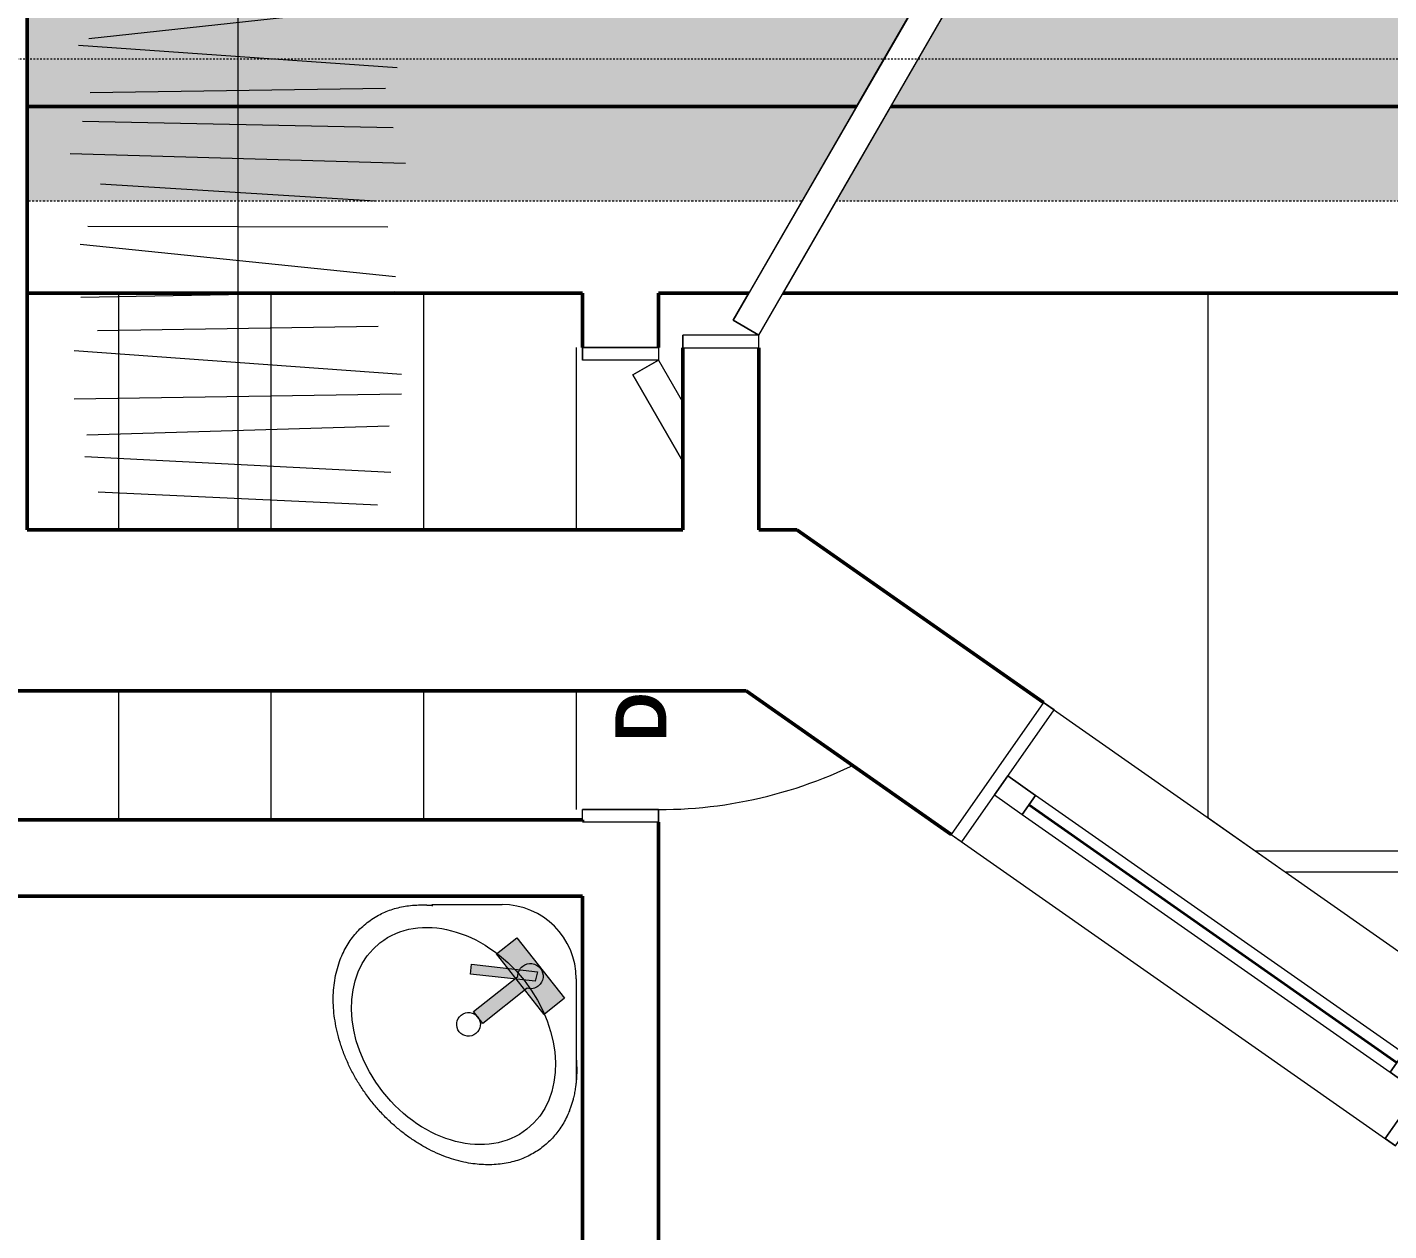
# Model space of a CAD drawing. Header units: inches. Extents: x -961 to 1381, y -1063 to 1035.
# Drawn here: x 475.8 to 556.1, y -686.6 to -615.6 of the extents above; entities that cross this region are included whole.
import ezdxf

# ---------------------------------------------------------------- set-up
doc = ezdxf.new("R2010")
doc.units = ezdxf.units.IN
doc.header["$LTSCALE"] = 0.2
doc.header["$MEASUREMENT"] = 0
doc.linetypes.add('STYLE_01', pattern=[0.41664, 0.20828, -0.20836])
doc.linetypes.add('STYLE_06', pattern=[1.0416400000000001, 0.625, -0.20828, 0.06943000000000005, -0.13893])
for name, color, linetype, lineweight in [('_MD Elevations (2D)', 7, 'Continuous', 5), ('None', 7, 'Continuous', 5), ('Sills', 7, 'Continuous', 5)]:
    doc.layers.add(name, color=color, linetype=linetype, lineweight=lineweight)
doc.styles.add('Bradley Hand ITC TT-Bold', font='Bradley Hand ITC TT-Bold')

# ---------------------------------------------------------------- blocks, each defined once
blk = doc.blocks.new('Refr_Frz_Lg (2D)')
at = {"color": 7, "linetype": 'Continuous', "lineweight": 5}
blk.add_wipeout([(-17.85483669333614, 0), (17.89516330666386, 0), (17.89516330666386, -34.50000000000001), (-17.85483669333614, -34.50000000000001)], dxfattribs=at).dxf.layer = 'None'
at = {"layer": 'None', "color": 7, "linetype": 'Continuous', "lineweight": 5}
blk.add_line((-17.85483669333614, -33.25), (17.89516330666386, -33.25), dxfattribs=at)
blk.add_lwpolyline([(-17.85483669333614, 0), (17.89516330666386, 0), (17.89516330666386, -34.50000000000001), (-17.85483669333614, -34.50000000000001)], close=True, dxfattribs=at)
blk = doc.blocks.new('Group-341')
at = {"layer": 'None', "color": 7, "linetype": 'Continuous', "lineweight": 5}
for p, q in [((-14, 2.25), (-14, -2.25)), ((14, 2.25), (14, -2.25))]:
    blk.add_line(p, q, dxfattribs=at)
blk = doc.blocks.new('Group-342')
at = {"layer": 'None', "color": 7, "linetype": 'Continuous', "lineweight": 5}
for points in [[(-14, 2.25), (-13.25, 2.25), (-13.25, -2.25), (-14, -2.25)], [(13.25, 2.25), (14, 2.25), (14, -2.25), (13.25, -2.25)]]:
    blk.add_lwpolyline(points, close=True, dxfattribs=at)
blk = doc.blocks.new('Group-343')
at = {"layer": 'None', "color": 7, "linetype": 'Continuous', "lineweight": 5}
for p, q in [((-14, 2.25), (-13.25, 2.25)), ((-13.25, 2.25), (-13.25, -2.25)), ((14, 2.25), (13.25, 2.25)), ((13.25, 2.25), (13.25, -2.25)), ((-14, -2.25), (-13.25, -2.25)), ((14, -2.25), (13.25, -2.25))]:
    blk.add_line(p, q, dxfattribs=at)
at = {"layer": 'None', "color": 7}
for name in ['Group-341', 'Group-342']:
    blk.add_blockref(name, (0, 0), dxfattribs=at)
blk = doc.blocks.new('Group-344')
at = {"layer": 'None', "color": 7, "linetype": 'Continuous', "lineweight": 5}
blk.add_arc((-13.25, 2.249999999999999), 26.5, 0, 30, dxfattribs=at)
blk = doc.blocks.new('Group-345')
at = {"layer": 'None', "color": 7, "linetype": 'Continuous', "lineweight": 5}
blk.add_lwpolyline([(-13.25, 2.25), (9.699673200287624, 15.5), (10.57467320028762, 13.98445554337723), (-12.375, 0.7344555433772326)], close=True, dxfattribs=at)
blk = doc.blocks.new('Group-346')
at = {"layer": 'None', "color": 7, "linetype": 'Continuous', "lineweight": 5}
for p, q in [((-13.25, 2.25), (9.699673200287625, 15.5)), ((9.699673200287625, 15.5), (10.57467320028762, 13.98445554337723)), ((-12.375, 0.7344555433772326), (10.57467320028762, 13.98445554337723)), ((-13.25, 2.25), (-12.375, 0.7344555433772326))]:
    blk.add_line(p, q, dxfattribs=at)
at = {"layer": 'None', "color": 7}
blk.add_blockref('Group-345', (0, 0), dxfattribs=at)
blk = doc.blocks.new('Group-347')
at = {"layer": 'Sills'}
blk.add_blockref('Group-346', (0, 0), dxfattribs=at)
blk = doc.blocks.new('Door (2D)-12')
at = {"layer": 'None', "color": 7}
for name in ['Group-347', 'Group-343']:
    blk.add_blockref(name, (0, 0), dxfattribs=at)
at = {"layer": 'Sills'}
blk.add_blockref('Group-344', (0, 0), dxfattribs=at)
blk = doc.blocks.new('Group-359')
at = {"layer": 'None', "linetype": 'Continuous', "lineweight": 0}
for points in [[(504.7076781220662, -669.3083869664789), (507.5264152050406, -672.8787872715798), (506.3179720248526, -673.8328213612018), (503.4992349418782, -670.262421056101)], [(501.96934587576, -671.4583692807271), (502.039597476905, -670.8612306709953), (505.91697415091, -671.3173428051941), (505.7945831412611, -671.8710266076499)]]:
    blk.add_hatch(color=9, dxfattribs=at).paths.add_polyline_path(points)
h = blk.add_hatch(color=9, dxfattribs=at)
edge = h.paths.add_edge_path()
edge.add_arc((505.5115486701634, -671.571923862692), 0.7420753984264488, -104.8507435705007, -51.70443434887608, ccw=False)
edge.add_line((505.3213533226844, -672.2892115502674), (502.6921654672437, -674.3648861729838))
edge.add_line((502.6921654672437, -674.3648861729838), (502.1402133812114, -673.6657468640094))
edge.add_line((502.1402133812114, -673.6657468640094), (504.7694012366522, -671.590072241293))
edge.add_arc((505.5113867999044, -671.5716059061073), 0.7422153202473507, -231.70983680775566, -178.57433250392796, ccw=False)
edge.add_arc((505.5113969107476, -671.5717316607177), 0.7423202912993322, 38.290163192246325, 128.2847612425314, ccw=False)
edge.add_arc((505.5114952057143, -671.5717432201336), 0.7422503072990636, -51.709836807742874, 38.29556514194502, ccw=False)
edge.add_line((505.9714263693283, -672.1543226940444), (505.9714263693283, -672.1543226940444))
at = {"layer": 'None'}
for points in [[(504.7076781220662, -669.3083869664789), (507.5264152050406, -672.8787872715798), (506.3179720248526, -673.8328213612018), (503.4992349418782, -670.262421056101)], [(501.96934587576, -671.4583692807271), (502.039597476905, -670.8612306709953), (505.91697415091, -671.3173428051941), (505.7945831412611, -671.8710266076499)]]:
    blk.add_lwpolyline(points, close=True, dxfattribs=at)
at = {"layer": 'None', "flags": 128}
blk.add_lwpolyline([(505.9714263693283, -672.1543226940444, -0.236142635402405), (505.3213533226844, -672.2892115502674), (502.6921654672437, -674.3648861729838), (502.1402133812114, -673.6657468640094), (504.7694012366522, -671.590072241293, -0.2360928616264803), (505.0514773158172, -670.9890538929302, -0.4141859481403286), (506.0940313138942, -671.1117571319177, -0.4142411771449366), (505.9714263693283, -672.1543226940444)], format="xyb", close=True, dxfattribs=at)
blk = doc.blocks.new('Group-360')
blk.add_wipeout([(508.2056380365889, -676.4225224289689), (508.2090723822816, -676.4611064886071), (508.21231271723775, -676.4996391436911), (508.2153590414574, -676.538120394221), (508.2182113549405, -676.5765502401968), (508.220869657687, -676.6149286816184), (508.2233339496969, -676.6532557184859), (508.2256042309703, -676.6915313507993), (508.22768050150717, -676.7297555785586), (508.2295627613075, -676.7679284017639), (508.2312510103713, -676.8060498204148), (508.2327452486985, -676.8441198345118), (508.2340454762891, -676.8821384440546), (508.23515169314317, -676.9201056490431), (508.2360638992607, -676.9580214494777), (508.23678209464174, -676.9958858453581), (508.2373062792862, -677.0336988366843), (508.23763645319406, -677.0714604234564), (508.2377726163655, -677.1091706056743), (508.2377147688003, -677.1468293833382), (508.2374629104985, -677.1844367564479), (508.23701704146015, -677.2219927250036), (508.2363771616853, -677.259497289005), (508.23554327117387, -677.2969504484524), (508.23451536992593, -677.3343522033456), (508.2332934579414, -677.3717025536846), (508.23187753522035, -677.4090014994696), (508.2302676017627, -677.4462490407004), (508.22846365756857, -677.4834451773771), (508.2264657026378, -677.5205899094997), (508.2242737369706, -677.5576832370682), (508.22188776056674, -677.5947251600826), (508.2193077734264, -677.6317156785426), (508.21653377554946, -677.6686547924486), (508.21356576693603, -677.7055425018004), (508.21040374758604, -677.7423788065983), (508.20704771749945, -677.7791637068419), (508.20349767667625, -677.8158972025316), (508.19975362511656, -677.852579293667), (508.1958155628203, -677.8892099802483), (508.1916834897875, -677.9257892622753), (508.18735740601824, -677.9623171397485), (508.18283731151234, -677.9987936126673), (508.17812320626985, -678.0352186810322), (508.17321509029097, -678.0715923448428), (508.16811296357537, -678.1079146040994), (508.1628168261232, -678.1441854588016), (508.1573266779346, -678.18040490895), (508.1516425190094, -678.216572954544), (508.1457643493476, -678.2526895955838), (508.13969216894935, -678.2887548320698), (508.1334259778144, -678.3247686640015), (508.126965775943, -678.3607310913792), (508.120311563335, -678.3966421142026), (508.1134633399905, -678.432501732472), (508.1064211059095, -678.4683099461871), (508.0991848610918, -678.5040667553483), (508.09175460553763, -678.5397721599551), (508.08413033924694, -678.5754261600081), (508.0763120622197, -678.6110287555067), (508.0682997744559, -678.6465799464513), (508.06009347595545, -678.6820797328415), (508.05169316671856, -678.717528114678), (508.043098846745, -678.75292509196), (508.0343105160351, -678.7882706646883), (508.0200346782739, -678.8439879596721), (508.0053317661144, -678.8993424675247), (507.9902017795567, -678.9543341882456), (507.97464471860087, -679.0089631218354), (507.9586605832468, -679.0632292682938), (507.9422493734945, -679.1171326276207), (507.92541108934404, -679.1706731998164), (507.90814573079547, -679.2238509848808), (507.89045329784864, -679.2766659828138), (507.8723337905036, -679.3291181936153), (507.85378720876037, -679.3812076172853), (507.83481355261904, -679.4329342538241), (507.8154128220794, -679.4842981032315), (507.79558501714166, -679.5352991655077), (507.77533013780567, -679.5859374406522), (507.7546481840715, -679.6362129286656), (507.7335391559392, -679.6861256295475), (507.71200305340864, -679.7356755432982), (507.69003987647994, -679.7848626699174), (507.66764962515305, -679.8336870094053), (507.64483229942783, -679.8821485617618), (507.6215878993046, -679.9302473269869), (507.5979164247831, -679.9779833050804), (507.57381787586337, -680.0253564960428), (507.5492922525454, -680.0723668998739), (507.5243395548294, -680.1190145165737), (507.49895978271513, -680.165299346142), (507.47315293620267, -680.2112213885788), (507.44691901529194, -680.2567806438843), (507.4202580199831, -680.3019771120586), (507.39316995027605, -680.3468107931013), (507.3656548061708, -680.3912816870128), (507.3377125876674, -680.4353897937929), (507.30934329476577, -680.4791351134415), (507.280546927466, -680.5225176459587), (507.251323485768, -680.5655373913448), (507.22167296967183, -680.6081943495993), (507.1915953791774, -680.6504885207227), (507.16109071428474, -680.6924199047144), (507.13015897499406, -680.7339885015749), (507.098800161305, -680.7751943113041), (507.06701427321786, -680.8160373339019), (507.03480131073246, -680.8565175693683), (507.0021612738489, -680.8966350177031), (506.9690941625673, -680.9363896789068), (506.93559997688726, -680.975781552979), (506.9016787168092, -681.0148106399199), (506.86733038233285, -681.0534769397295), (506.83255497345834, -681.0917804524075), (506.7973524901856, -681.1297211779545), (506.7617229325147, -681.1672991163698), (506.72566630044565, -681.204514267654), (506.68918259397844, -681.2413666318067), (506.6522718131129, -681.277856208828), (506.61493395784925, -681.313982998718), (506.5771690281874, -681.3497470014765), (506.53897702412746, -681.3851482171037), (506.5003579456692, -681.4201866455996), (506.46131179281275, -681.454862286964), (506.4218385655581, -681.4891751411974), (506.38193826390534, -681.523125208299), (506.34161088785436, -681.5567124882695), (506.3008564374051, -681.5899369811085), (506.2596749125577, -681.622798686816), (506.2181529677921, -681.6552291939606), (506.1763772575885, -681.6871600911109), (506.13434778194676, -681.7185913782663), (506.09206454086694, -681.7495230554271), (506.049527534349, -681.7799551225934), (506.006736762393, -681.8098875797651), (505.96369222499885, -681.8393204269422), (505.9203939221667, -681.8682536641247), (505.87684185389645, -681.8966872913126), (505.833036020188, -681.9246213085058), (505.78897642104147, -681.9520557157044), (505.74466305645683, -681.9789905129085), (505.7000959264341, -682.0054257001179), (505.6552750309733, -682.0313612773327), (505.6102003700744, -682.0567972445532), (505.56487194373733, -682.0817336017788), (505.5192897519622, -682.1061703490097), (505.473453794749, -682.1301074862463), (505.4273640720977, -682.1535450134883), (505.38102058400824, -682.1764829307355), (505.3344233304808, -682.198921237988), (505.2875723115152, -682.220859935246), (505.2404675271115, -682.2422990225095), (505.1931089772697, -682.2632384997785), (505.1454966619898, -682.2836783670527), (505.09763058127174, -682.3036186243324), (505.04951073511563, -682.3230592716175), (505.00113712352146, -682.3420003089079), (504.9525097464891, -682.3604417362038), (504.90362860401876, -682.378383553505), (504.85449369611035, -682.3958257608116), (504.8051050227637, -682.4127683581237), (504.755462583979, -682.4292113454411), (504.70556637975625, -682.4451547227638), (504.65541641009537, -682.460598490092), (504.6050126749964, -682.4755426474258), (504.5543551744593, -682.4899871947649), (504.50344390848414, -682.5039321321093), (504.45227887707085, -682.5173774594592), (504.4008600802195, -682.5303231768145), (504.34918751793003, -682.5427692841752), (504.29726119020245, -682.5547157815413), (504.2450810970368, -682.5661626689127), (504.192647238433, -682.5771099462895), (504.13995961439116, -682.5875576136718), (504.08701822491116, -682.5975056710595), (504.03382306999316, -682.6069541184524), (503.98037414963693, -682.615902955851), (503.92667146384264, -682.6243521832547), (503.87271501261034, -682.632301800664), (503.81850479593993, -682.6397518080787), (503.76404081383134, -682.6467022054986), (503.70932306628464, -682.6531529929241), (503.6543515532999, -682.659104170355), (503.59912627487705, -682.6645557377913), (503.54364723101605, -682.6695076952329), (503.48791442171694, -682.67396004268), (503.4319278469798, -682.6779127801324), (503.3756875068046, -682.6813659075901), (503.3191934011912, -682.6843194250534), (503.26244553013976, -682.6867733325221), (503.2054438936502, -682.6887276299962), (503.14818849172264, -682.6901823174755), (503.09067932435687, -682.6911373949605), (503.03303704415515, -682.6915913860665), (502.9753823037197, -682.6915428144092), (502.91771510305045, -682.6909916799887), (502.86003544214736, -682.6899379828048), (502.8023433210104, -682.6883817228579), (502.74463873963975, -682.6863229001475), (502.6869216980353, -682.6837615146738), (502.629192196197, -682.6806975664371), (502.5714502341248, -682.677131055437), (502.513695811819, -682.6730619816736), (502.4559289292793, -682.6684903451471), (502.3981495865058, -682.6634161458572), (502.34035778349846, -682.6578393838042), (502.2825535202574, -682.6517600589879), (502.2247367967825, -682.6451781714085), (502.1669076130738, -682.6380937210656), (502.1090659691313, -682.6305067079595), (502.051211864955, -682.6224171320904), (501.9933453005449, -682.6138249934579), (501.935466275901, -682.604730292062), (501.8775747910233, -682.5951330279029), (501.8196708459118, -682.5850332009807), (501.7617544405665, -682.5744308112952), (501.70382557498743, -682.5633258588464), (501.64588424917457, -682.5517183436344), (501.5879304631279, -682.5396082656591), (501.5299642168474, -682.5269956249206), (501.4719855103331, -682.5138804214188), (501.4139943435851, -682.5002626551537), (501.3559907166032, -682.4861423261254), (501.2979746293875, -682.4715194343339), (501.23994608193806, -682.4563939797791), (501.18190507425476, -682.4407659624612), (501.12385160633767, -682.42463538238), (501.0657856781868, -682.4080022395353), (501.0077072898021, -682.3908665339276), (500.94961644118365, -682.3732282655566), (500.89151313233134, -682.3550874344222), (500.83339736324524, -682.3364440405247), (500.7752691339254, -682.317298083864), (500.7171284443717, -682.29764956444), (500.65897529458425, -682.2774984822528), (500.600809684563, -682.2568448373022), (500.54263161430794, -682.2356886295885), (500.48444108381904, -682.2140298591115), (500.42623809309634, -682.1918685258713), (500.3680226421399, -682.1692046298677), (500.30979473094965, -682.146038171101), (500.2515543595256, -682.1223691495711), (500.1933015278677, -682.0981975652778), (500.13503623597603, -682.0735234182212), (500.07675848385054, -682.0483467084015), (500.01846827149126, -682.0226674358186), (499.96016559889813, -681.9964856004723), (499.9018504660713, -681.9698012023629), (499.8435228730106, -681.9426142414902), (499.7851828197161, -681.9149247178544), (499.7268303061878, -681.8867326314552), (499.6684653324258, -681.8580379822927), (499.6100878984299, -681.8288407703668), (499.5516980042002, -681.7991409956778), (499.4932956497367, -681.7689386582257), (499.43488083503945, -681.7382337580103), (499.3764535601084, -681.7070262950315), (499.3181361469006, -681.6753821235485), (499.26005091737267, -681.6433670978203), (499.2021978715249, -681.6109812178464), (499.14457700935725, -681.5782244836274), (499.0871883308697, -681.5450968951632), (499.03003183606216, -681.5115984524533), (498.9731075249347, -681.4777291554983), (498.91641539748736, -681.443489004298), (498.8599554537201, -681.4088779988524), (498.80372769363294, -681.3738961391614), (498.74773211722584, -681.3385434252249), (498.6919687244988, -681.3028198570431), (498.63643751545186, -681.2667254346161), (498.58113849008504, -681.2302601579436), (498.52607164839833, -681.1934240270259), (498.4712369903916, -681.1562170418629), (498.4166345160651, -681.1186392024545), (498.3622642254185, -681.0806905088008), (498.3081261184521, -681.0423709609015), (498.25422019516583, -681.0036805587571), (498.2005464555596, -680.9646193023674), (498.1471048996334, -680.9251871917322), (498.0938955273873, -680.8853842268518), (498.0409183388213, -680.845210407726), (497.98817333393544, -680.8046657343549), (497.93566051272956, -680.7637502067385), (497.88337987520373, -680.7224638248766), (497.8313314213581, -680.6808065887695), (497.7795151511925, -680.6387784984171), (497.72793106470704, -680.5963795538192), (497.6765791619016, -680.5536097549762), (497.6254594427763, -680.5104691018877), (497.57457190733106, -680.4669575945538), (497.52391655556585, -680.4230752329747), (497.4734933874808, -680.3788220171502), (497.42330240307575, -680.3341979470804), (497.3733436023509, -680.2892030227652), (497.323616985306, -680.2438372442047), (497.27412255194133, -680.1981006113988), (497.2248603022566, -680.1519931243477), (497.175830236252, -680.1055147830511), (497.1270323539275, -680.0586655875093), (497.0784666552832, -680.011445537722), (497.0301331403188, -679.9638546336895), (496.9820318090346, -679.9158928754116), (496.93416266143043, -679.8675602628883), (496.8865256975064, -679.8188567961198), (496.8391209172624, -679.7697824751059), (496.7919483206985, -679.7203372998466), (496.7450079078147, -679.6705212703421), (496.69829967861097, -679.6203343865922), (496.6518236330873, -679.5697766485969), (496.60557977124375, -679.5188480563563), (496.55956809308026, -679.4675486098704), (496.5137885985969, -679.4158783091391), (496.46824128779355, -679.3638371541624), (496.4229261606703, -679.3114251449405), (496.3778432172271, -679.2586422814732), (496.332992457464, -679.2054885637606), (496.28837388138106, -679.1519639918026), (496.2439874889782, -679.0980685655993), (496.1998332802553, -679.0438022851506), (496.1559112552125, -678.9891651504568), (496.11222141384985, -678.9341571615174), (496.06885497140945, -678.8788938576396), (496.0259031431334, -678.8234907781297), (495.9833659290217, -678.7679479229881), (495.94124332907444, -678.7122652922146), (495.89953534329163, -678.6564428858092), (495.8582419716731, -678.6004807037718), (495.8173632142191, -678.5443787461026), (495.77689907092946, -678.4881370128015), (495.7368495418042, -678.4317555038685), (495.6972146268434, -678.3752342193037), (495.6579943260469, -678.318573159107), (495.61918863941474, -678.2617723232784), (495.58079756694707, -678.204831711818), (495.54282110864375, -678.1477513247255), (495.50525926450484, -678.0905311620013), (495.46811203453024, -678.0331712236451), (495.4313794187201, -677.9756715096571), (495.3950614170744, -677.9180320200373), (495.359158029593, -677.8602527547856), (495.3236692562761, -677.8023337139019), (495.28859509712356, -677.7442748973864), (495.2539355521354, -677.686076305239), (495.21969062131154, -677.6277379374598), (495.1858603046522, -677.5692597940485), (495.1524446021572, -677.5106418750054), (495.1194435138266, -677.4518841803305), (495.0868570396604, -677.3929867100238), (495.0546851796586, -677.3339494640852), (495.0229279338211, -677.2747724425145), (494.99158530214805, -677.215455645312), (494.96065728463947, -677.1559990724778), (494.93014388129524, -677.0964027240116), (494.90004509211536, -677.0366665999135), (494.87036091709996, -676.9767907001835), (494.84109135624885, -676.9167750248215), (494.8122364095622, -676.856619573828), (494.78379607703994, -676.7963243472024), (494.755770358682, -676.7358893449449), (494.7281592544885, -676.6753145670557), (494.70096276445935, -676.6146000135343), (494.6741808885946, -676.5537456843813), (494.6478136268943, -676.4927515795962), (494.62186097935836, -676.4316176991792), (494.59632294598686, -676.3703440431306), (494.5711995267797, -676.3089306114499), (494.54649072173703, -676.2473774041373), (494.52219653085865, -676.185684421193), (494.4983169541446, -676.1238516626166), (494.4748519915951, -676.0618791284086), (494.45180164320993, -675.9997668185684), (494.4291659089891, -675.9375147330967), (494.4069447889327, -675.8751228719929), (494.38513828304076, -675.8125912352571), (494.36374639131316, -675.7499198228896), (494.3427691137499, -675.6871086348901), (494.32220645035113, -675.6241576712588), (494.3020584011167, -675.5610669319956), (494.2823249660467, -675.4978364171005), (494.26300614514105, -675.4344661265736), (494.24410193839975, -675.3709560604148), (494.22561234582287, -675.3073062186241), (494.20753736741045, -675.2435166012015), (494.18987700316234, -675.1795872081469), (494.17263125307863, -675.1155180394605), (494.15583578463634, -675.0514433608329), (494.1395262653121, -674.9874974379544), (494.1237026951061, -674.9236802708252), (494.1083650740182, -674.8599918594454), (494.0935134020486, -674.7964322038148), (494.0791476791971, -674.7330013039334), (494.0652679054638, -674.6696991598013), (494.05187408084873, -674.6065257714185), (494.0389662053518, -674.543481138785), (494.026544278973, -674.4805652619007), (494.0146083017125, -674.4177781407657), (494.0031582735701, -674.35511977538), (493.99219419454585, -674.2925901657435), (493.9817160646398, -674.2301893118562), (493.97172388385195, -674.167917213718), (493.9622176521823, -674.1057738713293), (493.9531973696308, -674.04375928469), (493.94466303619754, -673.9818734537997), (493.9366146518824, -673.9201163786587), (493.9290522166855, -673.8584880592672), (493.9219757306068, -673.7969884956248), (493.9153851936462, -673.7356176877315), (493.9092806058038, -673.6743756355876), (493.90366196707964, -673.6132623391929), (493.8985292774736, -673.5522777985476), (493.8938825369857, -673.4914220136515), (493.8897217456161, -673.4306949845046), (493.8860469033646, -673.3700967111071), (493.88285801023136, -673.3096271934586), (493.8801550662162, -673.2492864315595), (493.87793807131925, -673.1890744254098), (493.87620702554057, -673.1289911750092), (493.87496192887994, -673.0690366803578), (493.8742027813376, -673.0092109414559), (493.8739295829134, -672.9495139583031), (493.8741423336074, -672.8899457308996), (493.8748410334196, -672.8305062592453), (493.87602568235, -672.7711955433402), (493.87769628039854, -672.7120135831846), (493.87985282756523, -672.6529603787782), (493.88249532385015, -672.5940359301211), (493.88562376925324, -672.5352402372132), (493.88923816377445, -672.4765733000545), (493.8933385074139, -672.4180351186451), (493.89792480017155, -672.359625692985), (493.9029970420474, -672.3013450230741), (493.9085552330414, -672.2431931089125), (493.9145993731535, -672.1851699505002), (493.92112946238393, -672.127275547837), (493.92814550073246, -672.0695099009233), (493.93564748819915, -672.0118730097588), (493.943635424784, -671.9543648743434), (493.9521093104871, -671.8969854946772), (493.96106914530844, -671.8397348707605), (493.9705149292479, -671.7826130025929), (493.9804466623055, -671.7256198901746), (493.9908643444813, -671.6687555335058), (494.0017679757753, -671.6120199325859), (494.0131575561875, -671.5554130874154), (494.02503308571784, -671.4989349979943), (494.03739456436637, -671.4425856643223), (494.05024199213307, -671.3863650863997), (494.06357536901805, -671.3302732642262), (494.07739469502104, -671.274310197802), (494.0916705327823, -671.2185929028182), (494.10637344494177, -671.1632383949657), (494.12150343149943, -671.1082466742447), (494.13706049245525, -671.0536177406549), (494.1530446278093, -670.9993515941966), (494.16945583756154, -670.9454482348696), (494.18629412171197, -670.8919076626739), (494.20355948026065, -670.8387298776096), (494.2212519132075, -670.7859148796765), (494.23937142055246, -670.7334626688751), (494.25791800229564, -670.6813732452049), (494.276891658437, -670.6296466086661), (494.29629238897667, -670.5782827592589), (494.31612019391446, -670.5272816969826), (494.3363750732504, -670.476643421838), (494.35705702698453, -670.4263679338247), (494.3781660551168, -670.3764552329427), (494.3997021576474, -670.3269053191922), (494.4216653345761, -670.2777181925728), (494.4440555859031, -670.228893853085), (494.4668729116283, -670.1804323007285), (494.4901173117516, -670.1323335355034), (494.5137887862731, -670.0845975574099), (494.5378873351928, -670.0372243664474), (494.56241295851066, -669.9902139626164), (494.5873656562268, -669.9435663459167), (494.612745428341, -669.8972815163484), (494.6385522748535, -669.8513594739115), (494.6647861957642, -669.805800218606), (494.69144719107294, -669.7606037504318), (494.71853526078, -669.715770069389), (494.74605040488524, -669.6712991754775), (494.77399262338866, -669.6271910686974), (494.8023619162903, -669.5834457490488), (494.8311582835902, -669.5400632165315), (494.86038172528816, -669.4970434711455), (494.89003224138435, -669.4543865128909), (494.92010983187873, -669.4120923417677), (494.9506144967713, -669.3701609577759), (494.9815462360621, -669.3285923609154), (495.01290504975105, -669.2873865511863), (495.0446909378382, -669.2465435285884), (495.0769039003236, -669.206063293122), (495.10954393720704, -669.1659458447871), (495.14261104848873, -669.1261911835835), (495.17610523416874, -669.0867993095112), (495.2100264942468, -669.0477702225704), (495.24437482872315, -669.0091039227608), (495.27915023759766, -668.9708004100827), (495.3143527208704, -668.9328596845359), (495.3499822785413, -668.8952817461204), (495.3860389106103, -668.8580665948364), (495.42252261707756, -668.8212142306836), (495.4594333979431, -668.7847246536622), (495.49677125320676, -668.7485978637723), (495.5345361828686, -668.7128338610138), (495.57272818692854, -668.6774326453865), (495.61134726538677, -668.6423942168907), (495.65039341824325, -668.6077185755262), (495.68986664549783, -668.5734057212929), (495.72976694715067, -668.5394556541913), (495.77009432320165, -668.5058683742208), (495.8108487736509, -668.4726438813818), (495.8520302984983, -668.4397821756742), (495.89355224326385, -668.4073516685296), (495.9353279534675, -668.3754207713795), (495.97735742910925, -668.3439894842239), (496.01964067018906, -668.3130578070632), (496.062177676707, -668.2826257398968), (496.104968448663, -668.2526932827252), (496.14801298605715, -668.2232604355481), (496.1913112888893, -668.1943271983656), (496.23486335715955, -668.1658935711778), (496.278669190868, -668.1379595539845), (496.32272879001454, -668.1105251467858), (496.3670421545992, -668.0835903495818), (496.41160928462193, -668.0571551623724), (496.4564301800827, -668.0312195851575), (496.50150484098157, -668.0057836179371), (496.5468332673186, -667.9808472607116), (496.5924154590938, -667.9564105134806), (496.63825141630696, -667.932473376244), (496.68434113895825, -667.9090358490021), (496.73068462704776, -667.8860979317549), (496.77728188057523, -667.8636596245024), (496.8241328995408, -667.8417209272442), (496.8712376839445, -667.8202818399807), (496.91859623378633, -667.7993423627119), (496.9662085490662, -667.7789024954376), (497.01407462978426, -667.7589622381579), (497.0621944759403, -667.7395215908729), (497.11056808753455, -667.7205805535824), (497.1591954645669, -667.7021391262865), (497.2080766070372, -667.6841973089853), (497.25721151494565, -667.6667551016786), (497.3066001882923, -667.6498125043667), (497.356242627077, -667.6333695170492), (497.40613883129976, -667.6174261397264), (497.45628880096064, -667.6019823723982), (497.50669253605963, -667.5870382150645), (497.5573500365967, -667.5725936677254), (497.60826130257186, -667.558648730381), (497.65942633398515, -667.5452034030311), (497.7108451308365, -667.5322576856759), (497.762517693126, -667.5198115783152), (497.81444402085356, -667.507865080949), (497.8666241140192, -667.4964181935776), (497.91905797262297, -667.4854709162007), (497.97174559666485, -667.4750232488185), (498.02468698614484, -667.4650751914309), (498.07788214106296, -667.4556267440378), (498.13133106141913, -667.4466779066394), (498.1850337472134, -667.4382286792355), (498.2389901984458, -667.4302790618264), (498.29320041511625, -667.4228290544116), (498.34766439722483, -667.4158786569916), (498.40238214477154, -667.4094278695662), (498.45735365775624, -667.4034766921353), (498.51257893617907, -667.398025124699), (498.56805798004, -667.3930731672573), (498.62379078933907, -667.3886208198102), (498.67977736407624, -667.3846680823577), (498.7360177042516, -667.3812149548999), (498.79251180986495, -667.3782614374365), (498.84925968091636, -667.3758075299679), (498.9062613174059, -667.3738532324938), (498.9635167193335, -667.3723985450144), (499.02102588669925, -667.3714434675296), (499.03233570171426, -667.3713147514559), (499.04364599649625, -667.3712053859836), (499.0549567710452, -667.3711153711126), (499.06626802536124, -667.3710447068431), (499.0775797594442, -667.370993393175), (499.08889197329415, -667.3709614301082), (499.10020466691105, -667.3709488176428), (499.1115178402949, -667.3709555557789), (499.12283149344574, -667.3709816445162), (499.13414562636353, -667.371027083855), (499.14546023904836, -667.3710918737952), (499.15677533150017, -667.3711760143368), (499.1680909037189, -667.3712795054797), (499.17940695570474, -667.3714023472241), (499.19072348745743, -667.3715445395699), (499.2020404989771, -667.3717060825171), (499.2133579902637, -667.3718869760656), (499.22467596131736, -667.3720872202157), (499.235994412138, -667.3723068149669), (499.24731334272565, -667.3725457603197), (499.2586327530802, -667.3728040562738), (499.26995264320175, -667.3730817028293), (499.2812730130902, -667.3733786999861), (499.2925938627458, -667.3736950477445), (499.30391519216823, -667.374030746104), (499.3152370013577, -667.3743857950651), (499.32655929031404, -667.3747601946276), (499.3378820590375, -667.3751539447914), (499.3492053075279, -667.3755670455565), (499.3605290357853, -667.3759994969232), (499.37185324380965, -667.3764512988912), (499.383177931601, -667.3769224514606), (499.39450309915924, -667.3774129546314), (499.40582874648453, -667.3779228084035), (499.41715487357675, -667.3784520127771), (499.42848148043606, -667.3790005677521), (499.43980856706224, -667.3795684733284), (499.4511361334554, -667.3801557295061), (499.4624641796155, -667.3807623362853), (499.4737927055427, -667.3813882936657), (499.4851217112368, -667.3820336016477), (499.4964511966979, -667.3826982602311), (499.5077811619259, -667.3833822694156), (499.519111606921, -667.3840856292018), (499.5304425316829, -667.3848083395893), (499.54177393621194, -667.385550400578), (499.5531058205079, -667.3863118121683), (499.56443818457086, -667.3870925743599), (499.57577102840077, -667.3878926871528), (499.58710435199765, -667.3887121505471), (499.5984381553616, -667.3895509645431), (499.6097724384923, -667.3904091291402), (499.62110720139015, -667.3912866443388), (499.63244244405496, -667.3921835101389), (499.6437781664867, -667.3930997265402), (499.65511436868553, -667.394035293543), (499.6664510506513, -667.3949902111472), (499.677788212384, -667.3959644793526), (499.68912585388364, -667.3969580981595), (499.70046397515034, -667.397971067568), (499.71180257618397, -667.3990033875776), (499.7231416569846, -667.4000550581887), (499.7344812175522, -667.4011260794014), (499.74582125788675, -667.4022164512152)]).dxf.layer = 'None'
at = {"layer": 'None', "color": 7, "linetype": 'Continuous', "lineweight": 5}
for p, q in [((499.6901156052064, -667.3513201897789), (503.831638036589, -667.3513201897789)), ((508.2056380365889, -671.7253201897789), (508.2056380365889, -677.7431017086284))]:
    blk.add_line(p, q, dxfattribs=at)
at = {"layer": 'None'}
blk.add_open_spline([(508.2056380365889, -676.4225224289689), (508.3186412705408, -677.6580348102567), (508.0343105160351, -678.7882706646883), (507.5843168980452, -680.5770286982734), (504.9350329270702, -682.668568675359), (501.2463257216434, -682.7137061145623), (497.5065813985735, -680.7003464755009), (494.7178614291262, -677.1679678475341), (493.6274010770313, -673.063068231387), (494.5273883130108, -669.485552164217), (497.1766722839858, -667.3940121871314), (499.0210258866992, -667.3714434675296), (499.3829322909089, -667.3670149435488), (499.7458212578867, -667.4022164512152)], degree=2, knots=[0, 0, 0, 1, 1, 2, 3, 4, 5, 6, 7, 8, 9, 9, 10, 10, 10], dxfattribs=at)
blk.add_wipeout([(496.7988368571387, -678.392092337869), (496.39385086569956, -677.837849185343), (496.03289943006445, -677.2572587084201), (495.7194587098748, -676.6559123107763), (495.4565473106101, -676.03960128695), (495.24669721276723, -675.4142610490106), (495.09192938750425, -674.7859139652954), (494.99373433358295, -674.1606113617098), (494.95305772305164, -673.5443752441519), (494.9702912939058, -672.943140303302), (495.0452690774373, -672.3626967603095), (495.1772689966036, -671.8086346037961), (495.3650198200246, -671.28628975521), (495.60671340463597, -670.800692680986), (495.9000221090946, -670.3565199464031), (496.24212121023766, -669.958049177705), (496.62971610671076, -669.6091178662203), (497.05907404778, -669.313086411224), (497.52606008176195, -669.0728057574553), (498.02617687786875, -668.8905899389601), (498.55460803796234, -668.7681937936802), (499.10626448110105, -668.7067960634032), (499.6758334541716, -668.7069880418351), (500.257829696605, -668.7687678801185), (500.84664826643524, -668.8915406046384), (501.43661851895376, -669.0741238469435), (502.02205871811833, -669.3147592306), (502.59733075477686, -669.6111293053189), (503.1568944447407, -669.9603798652678), (503.6953608837867, -670.3591474366353), (504.20754434575133, -670.80359166972), (504.68851222390776, -671.2894323235998), (505.13363253466565, -671.81199048719), (505.5386185261048, -672.366233639716), (505.8995699617399, -672.946824116639), (506.2130106819296, -673.5481705142828), (506.47592208119426, -674.1644815381092), (506.68577217903714, -674.7898217760484), (506.8405400043002, -675.4181688597637), (506.9387350582214, -676.0434714633492), (506.9794116687528, -676.6597075809073), (506.9621780978986, -677.2609425217571), (506.88720031436713, -677.8413860647495), (506.75520039520086, -678.395448221263), (506.5674495717798, -678.917793069849), (506.3257559871684, -679.403390144073), (506.03244728270977, -679.8475628786559), (505.6903481815667, -680.2460336473541), (505.3027532850936, -680.5949649588387), (504.87339534402446, -680.890996413835), (504.4064093100424, -681.1312770676037), (503.9062925139356, -681.313492886099), (503.37786135384204, -681.4358890313788), (502.8262049107033, -681.4972867616558), (502.2566359376328, -681.4970947832239), (501.67463969519946, -681.4353149449406), (501.0858211253692, -681.3125422204206), (500.49585087285067, -681.1299589781155), (499.91041067368604, -680.8893235944591), (499.33513863702757, -680.5929535197403), (498.77557494706366, -680.2437029597912), (498.2371085080177, -679.8449353884238), (497.7249250460531, -679.400491155339), (497.2439571678966, -678.9146505014593)]).dxf.layer = 'None'
at = {"layer": 'None', "color": 7, "linetype": 'Continuous', "lineweight": 5}
blk.add_arc((503.831638036589, -671.7253201897789), 4.373999999999983, 0, 90, dxfattribs=at)
at = {"layer": 'None'}
blk.add_ellipse((500.9662346959022, -675.1020414125295), major_axis=(4.336518589191433, -5.492923546309154), ratio=0.758684843076621, dxfattribs=at)
blk.add_wipeout([(501.305534738226, -674.8475667110723), (501.2656744159405, -674.7916384930368), (501.23148795599747, -674.7320725898547), (501.20330459269417, -674.6694426537358), (501.1813957472258, -674.604351845202), (501.1659724137509, -674.5374270243218), (501.1571831274021, -674.4693127137048), (501.15511253381163, -674.4006648913976), (501.15978057392755, -674.3321446734557), (501.17114229197193, -674.2644119470347), (501.18908826838896, -674.1981190153166), (501.2134456736155, -674.1339043154733), (501.24397993252404, -674.0723862701675), (501.28039698350955, -674.0141573318048), (501.32234611046357, -673.9597782768926), (501.36942332036176, -673.9097728054566), (501.42117523393773, -673.8646224975224), (501.47710345197333, -673.824762175237), (501.5366693551555, -673.7905757152937), (501.5992992912743, -673.7623923519905), (501.6643900998081, -673.7404835065221), (501.7313149206884, -673.7250601730473), (501.7994292313053, -673.7162708866983), (501.86807705361247, -673.714200293108), (501.93659727155443, -673.7188683332239), (502.00432999797545, -673.7302300512682), (502.07062292969346, -673.7481760276852), (502.1348376295368, -673.7725334329118), (502.1963556748426, -673.8030676918203), (502.25458461320534, -673.8394847428059), (502.3089636681175, -673.8814338697599), (502.3589691395535, -673.928511079658), (502.40411944748774, -673.9802629932342), (502.44397976977325, -674.0361912112696), (502.4781662297163, -674.0957571144517), (502.5063495930196, -674.1583870505706), (502.52825843848797, -674.2234778591044), (502.54368177196284, -674.2904026799847), (502.55247105831165, -674.3585169906016), (502.5545416519021, -674.4271648129088), (502.5498736117862, -674.4956850308508), (502.5385118937418, -674.5634177572717), (502.5205659173248, -674.6297106889899), (502.49620851209824, -674.6939253888331), (502.4656742531897, -674.755443434139), (502.4292572022042, -674.8136723725016), (502.3873080752502, -674.8680514274138), (502.340230865352, -674.9180568988498), (502.288478951776, -674.963207206784), (502.2325507337404, -675.0030675290694), (502.1729848305583, -675.0372539890127), (502.11035489443947, -675.0654373523159), (502.04526408590567, -675.0873461977843), (501.97833926502534, -675.1027695312591), (501.9102249544085, -675.111558817608), (501.8415771321013, -675.1136294111984), (501.7730569141593, -675.1089613710825), (501.7053241877383, -675.0975996530382), (501.6390312560203, -675.0796536766213), (501.574816556177, -675.0552962713947), (501.51329851087115, -675.0247620124861), (501.4550695725084, -674.9883449615005), (501.4006905175963, -674.9463958345465), (501.35068504616027, -674.8993186246483)]).dxf.layer = 'None'
blk.add_ellipse((501.8548270928569, -674.4139148521532), major_axis=(0.4336518589191362, -0.5492923546308152), ratio=1, dxfattribs=at)
blk.add_blockref('Group-359', (0, 0), dxfattribs=at)
blk = doc.blocks.new('Group-361')
at = {"layer": 'None', "linetype": 'Continuous', "lineweight": 0}
blk.add_hatch(color=7, dxfattribs=at).paths.add_polyline_path([(483.9261577290376, -649.9831500721573), (483.7261455220063, -649.9295569628069), (483.9261577290376, -649.8759638534567)])
at = {"layer": 'None', "color": 7, "linetype": 'Continuous', "lineweight": 5}
for p, q in [((510.8261455220064, -647.304556962807), (505.5761455220062, -652.5545569628069)), ((483.7261455220063, -649.9295569628069), (512.3255196587894, -649.9295569628069))]:
    blk.add_line(p, q, dxfattribs=at)
blk.add_lwpolyline([(483.9261577290376, -649.9831500721573), (483.7261455220063, -649.9295569628069), (483.9261577290376, -649.8759638534567)], close=True, dxfattribs=at)
at = {"layer": 'None', "color": 7}
blk.add_blockref('Refr_Frz_Lg (2D)', (563.3445655536567, -630.934313599157), dxfattribs=at)
at = {"layer": 'None', "color": 7, "insert": (510.5171766609664, -654.8338652778968), "char_height": 3.002787442267391, "width": 9.999999999999973, "attachment_point": 2, "rotation": 90, "line_spacing_factor": 1.334659057141402, "style": 'Bradley Hand ITC TT-Bold'}
blk.add_mtext('DN', dxfattribs=at)
at = {"color": 7, "linetype": 'Continuous', "lineweight": 5}
blk.add_wipeout([(513.0712288902057, -724.8508987334735), (508.57122889020565, -724.8508987334735), (508.57122889020565, -662.4999999999998), (513.0712288902057, -662.4999999999998)], dxfattribs=at).dxf.layer = 'None'
at = {"layer": 'None', "color": 7, "linetype": 'Continuous', "lineweight": 50}
for p, q in [((508.5712288902057, -662.3508987334735), (508.5712288902057, -662.4999999999999)), ((513.0712288902057, -724.8508987334735), (513.0712288902057, -662.4999999999999)), ((508.5712288902057, -724.8508987334735), (508.5712288902057, -666.8508987334735))]:
    blk.add_line(p, q, dxfattribs=at)
at = {"color": 7, "linetype": 'Continuous', "lineweight": 5}
blk.add_wipeout([(706.4897288603207, -620.304556962807), (696.9897288603208, -631.304556962807), (284.3212288902057, -631.304556962807), (284.3212288902057, -620.304556962807)], dxfattribs=at).dxf.layer = 'None'
at = {"layer": 'None', "color": 7, "linetype": 'Continuous', "lineweight": 50}
for p, q in [((706.4897288603206, -620.304556962807), (284.3212288902057, -620.304556962807)), ((508.5712288902059, -631.304556962807), (284.3212288902057, -631.304556962807)), ((696.9897288603207, -631.304556962807), (513.0712288902059, -631.304556962807))]:
    blk.add_line(p, q, dxfattribs=at)
at = {"layer": 'None', "color": 7, "linetype": 'STYLE_06', "lineweight": 5}
blk.add_line((221.3212288902059, -625.8508987334735), (831.1434324160913, -625.8508987334735), dxfattribs=at)
at = {"layer": 'None', "color": 7, "linetype": 'Continuous'}
blk.add_solid([(274.8212288902058, -625.8508987334735), (274.8212288902058, -608.7499999999999), (778.8212288902058, -625.8508987334735), (778.8212288902058, -608.7499999999999)], dxfattribs=at)
at = {"layer": 'None', "color": 7}
blk.add_blockref('Group-360', (0, 0), dxfattribs=at)
at = {"color": 7, "linetype": 'Continuous', "lineweight": 5}
blk.add_wipeout([(513.0712288902057, -634.4999999999999), (508.5712288902057, -634.4999999999999), (508.5712288902057, -631.304556962807), (513.0712288902057, -631.304556962807)], dxfattribs=at).dxf.layer = 'None'
at = {"layer": 'None', "color": 7, "linetype": 'Continuous', "lineweight": 50}
for p, q in [((508.5712288902057, -634.4999999999999), (508.5712288902057, -631.304556962807)), ((513.0712288902057, -634.4999999999999), (513.0712288902057, -631.304556962807))]:
    blk.add_line(p, q, dxfattribs=at)
at = {"layer": 'None', "color": 7, "linetype": 'Continuous', "lineweight": 5}
blk.add_line((508.2011455220062, -634.4999999999999), (508.2011455220062, -661.7499999999999), dxfattribs=at)
at = {"layer": 'None', "color": 7, "rotation": -90}
blk.add_blockref('Door (2D)-12', (510.8212288902057, -648.4999999999998), dxfattribs=at)
at = {"color": 7, "linetype": 'Continuous', "lineweight": 5}
blk.add_wipeout([(508.5712288902058, -662.3508987334735), (508.5712288902058, -666.8508987334736), (472.8212288902058, -666.8508987334736), (468.3212288902058, -662.3508987334735)], dxfattribs=at).dxf.layer = 'None'
at = {"layer": 'None', "color": 7, "linetype": 'Continuous', "lineweight": 5}
for p, q in [((481.2011455220062, -631.304556962807), (481.2011455220062, -662.3508987334735)), ((490.2011455220064, -631.304556962807), (490.2011455220064, -662.3508987334735)), ((499.2011455220063, -631.304556962807), (499.2011455220063, -662.3508987334735))]:
    blk.add_line(p, q, dxfattribs=at)
at = {"layer": 'None', "color": 7, "linetype": 'Continuous', "lineweight": 50}
for p, q in [((508.5712288902057, -662.3508987334735), (468.3212288902058, -662.3508987334735)), ((508.5712288902057, -666.8508987334736), (472.8212288902057, -666.8508987334736))]:
    blk.add_line(p, q, dxfattribs=at)
blk = doc.blocks.new('Clothes Rod (2D)-2')
at = {"layer": 'None', "color": 7, "linetype": 'Continuous', "lineweight": 5}
for p, q in [((16.58799004288787, 9.667409283730583), (15.48352518495154, -9.667409283730583)), ((19.17855119996136, 9.709768974883266), (20.91084283483791, -9.709768974883266)), ((43.93179393206867, 9.80596331675161), (44.26487294448971, -9.80596331675161)), ((56.40216815923259, 9.887874996185186), (55.84813513820534, -9.887874996185186)), ((68.85124046678227, 9.65544602801599), (67.45269925153524, -9.65544602801599)), ((70.0094929377718, 9.650318918424023), (70.30338618402564, -9.650318918424023)), ((2.126696332191332, 8.924893948179571), (1.882243071288594, -8.924893948179571)), ((3.915888468087611, 8.926664021729179), (4.101990338872242, -8.926664021729179)), ((7.08819345279255, 9.332193975646229), (8.947564161127156, -9.332193975646229)), ((9.299456574741871, 9.113742484817042), (10.74524044265776, -9.113742484817042)), ((11.72904911348247, 9.543504135258035), (12.32458730739708, -9.543504135258035)), ((19.03259768829067, 9.526963103122043), (17.04785694302867, -9.526963103122043)), ((22.47834851790054, 9.271279030732138), (21.61998492037865, -9.271279030732138)), ((26.7343047370792, 9.48796044801172), (25.38190750815986, -9.48796044801172)), ((30.28479509121069, 9.367961668752098), (29.84929596098821, -9.367961668752098)), ((35.72927814277904, 9.103427228614155), (36.43163111985964, -9.103427228614155)), ((39.04213738277396, 8.924588763084811), (37.12771128334465, -8.924588763084811)), ((39.54680545482552, 8.89889217810602), (40.63198261477302, -8.89889217810602)), ((43.03392538392837, 9.601733451338237), (41.15380208915008, -9.601733451338237)), ((46.511781685507, 9.445539719840083), (45.69382459453131, -9.445539719840083)), ((50.76621197921185, 9.397869808038575), (49.45727310778631, -9.397869808038575)), ((54.30718055838683, 9.156956694235053), (53.93418333557119, -9.156956694235053)), ((60.15426378696253, 8.8446302682577), (60.11391831743526, -8.8446302682577)), ((63.08881558349299, 9.296121097445601), (61.18830592438474, -9.296121097445601)), ((63.98033628166229, 9.26767784661397), (64.30572462969536, -9.26767784661397)), ((71.8975650443703, 8.917325357829524), (72.42425348090707, -8.917325357829524)), ((74.63215956681402, 9.01791436506241), (73.69859836194327, -9.01791436506241)), ((6.508877106562704, 8.06579790643025), (5.517941103877074, -8.06579790643025)), ((14.76760799030713, 8.81313516647847), (13.29496783405236, -8.81313516647847)), ((24.90580476097783, 8.314828943754387), (23.20146808078129, -8.314828943754387)), ((32.47963925506193, 8.36909085360271), (31.6633912006169, -8.36909085360271)), ((33.77028102015831, 8.538346507156591), (34.38168883900044, -8.538346507156591)), ((47.15140260646141, 8.798120059816279), (49.06314307705683, -8.798120059816279)), ((51.9889805792336, 8.711020233771782), (52.24344391124448, -8.711020233771782)), ((58.62661527727555, 8.106692709128087), (57.63262742364232, -8.106692709128087)), ((66.01300508615807, 8.282540360728781), (66.2819952286795, -8.282540360728781)), ((76.55648766267002, 8.242011780144658), (75.7832096695672, -8.242011780144658)), ((27.66537742352938, 8.024414807580797), (28.45977422518959, -8.024414807580797)), ((0, 0), (78.17431836785858, 0))]:
    blk.add_line(p, q, dxfattribs=at)
blk = doc.blocks.new('Group-604')
at = {"layer": 'None', "color": 7, "linetype": 'Continuous', "lineweight": 5}
for points in [[(-16, 4.75), (-15.25, 4.75), (-15.25, -4.75), (-16, -4.75)], [(15.25, 4.75), (16, 4.75), (16, -4.75), (15.25, -4.75)]]:
    blk.add_lwpolyline(points, close=True, dxfattribs=at)
blk = doc.blocks.new('Group-605')
at = {"layer": 'None', "color": 7, "linetype": 'Continuous', "lineweight": 5}
for p, q in [((-16, 4.75), (-15.25, 4.75)), ((-15.25, 4.75), (-15.25, -4.75)), ((16, 4.75), (15.25, 4.75)), ((15.25, 4.75), (15.25, -4.75)), ((-16, -4.75), (-15.25, -4.75)), ((16, -4.75), (15.25, -4.75))]:
    blk.add_line(p, q, dxfattribs=at)
at = {"layer": 'None', "color": 7}
blk.add_blockref('Group-604', (0, 0), dxfattribs=at)
blk = doc.blocks.new('Group-606')
at = {"layer": 'None', "color": 7, "linetype": 'Continuous', "lineweight": 5}
for p, q in [((-15.25, 1.375), (-15.25, 0)), ((15.25, 1.375), (15.25, 0))]:
    blk.add_line(p, q, dxfattribs=at)
blk = doc.blocks.new('Group-607')
at = {"layer": 'None', "color": 7, "linetype": 'Continuous', "lineweight": 5}
for points in [[(-15.25, 1.375), (-13.25, 1.375), (-13.25, 0), (-15.25, 0)], [(13.25, 1.375), (15.25, 1.375), (15.25, 0), (13.25, 0)]]:
    blk.add_lwpolyline(points, close=True, dxfattribs=at)
blk = doc.blocks.new('Group-608')
at = {"layer": 'None', "color": 7, "linetype": 'Continuous', "lineweight": 5}
for p, q in [((-15.25, 1.375), (-13.25, 1.375)), ((-13.25, 1.375), (-13.25, 0)), ((15.25, 1.375), (13.25, 1.375)), ((13.25, 1.375), (13.25, 0)), ((-15.25, 0), (-13.25, 0)), ((15.25, 0), (13.25, 0))]:
    blk.add_line(p, q, dxfattribs=at)
blk.add_lwpolyline([(-13.25, 1.375), (13.25, 1.375), (13.25, 0), (-13.25, 0)], close=True, dxfattribs=at)
at = {"layer": 'None', "color": 7}
for name in ['Group-606', 'Group-607']:
    blk.add_blockref(name, (0, 0), dxfattribs=at)
blk = doc.blocks.new('Group-609')
at = {"layer": 'None', "color": 7, "linetype": 'Continuous', "lineweight": 5}
blk.add_lwpolyline([(-13.25, 0.7124999999999999), (13.25, 0.7124999999999999), (13.25, 0.6624999999999999), (-13.25, 0.6624999999999999)], close=True, dxfattribs=at)
blk = doc.blocks.new('Group-610')
at = {"layer": 'None', "color": 7, "linetype": 'Continuous', "lineweight": 5}
for p, q in [((-13.25, 0.7125), (13.25, 0.7125)), ((-13.25, 0.6624999999999999), (13.25, 0.6624999999999999))]:
    blk.add_line(p, q, dxfattribs=at)
at = {"layer": 'None', "color": 7}
blk.add_blockref('Group-609', (0, 0), dxfattribs=at)
blk = doc.blocks.new('Window (2D)-30')
at = {"color": 7, "linetype": 'Continuous', "lineweight": 5}
blk.add_wipeout([(-16, 4.75), (16, 4.75), (16, -4.75), (-16, -4.75)], dxfattribs=at).dxf.layer = 'None'
at = {"layer": 'None', "color": 7, "linetype": 'Continuous', "lineweight": 5}
for p, q in [((-16, 4.75), (16, 4.75)), ((-16, -4.75), (16, -4.75))]:
    blk.add_line(p, q, dxfattribs=at)
at = {"layer": 'None', "color": 7}
blk.add_blockref('Group-605', (0, 0), dxfattribs=at)
at = {"layer": 'Sills'}
for name in ['Group-608', 'Group-610']:
    blk.add_blockref(name, (0, 0), dxfattribs=at)
blk = doc.blocks.new('Group-633')
at = {"layer": 'None', "color": 7, "linetype": 'Continuous', "lineweight": 5}
for p, q in [((-29.125, 2.25), (-29.125, -2.25)), ((29.125, 2.25), (29.125, -2.25))]:
    blk.add_line(p, q, dxfattribs=at)
blk = doc.blocks.new('Group-634')
at = {"color": 7, "linetype": 'Continuous', "lineweight": 5}
for points in [[(-29.125, 2.25), (-28.375, 2.25), (-28.375, -2.25), (-29.125, -2.25)], [(28.375, 2.25), (29.125, 2.25), (29.125, -2.25), (28.375, -2.25)]]:
    blk.add_wipeout(points, dxfattribs=at).dxf.layer = 'None'
at = {"layer": 'None', "color": 7, "linetype": 'Continuous', "lineweight": 5}
for points in [[(-29.125, 2.25), (-28.375, 2.25), (-28.375, -2.25), (-29.125, -2.25)], [(28.375, 2.25), (29.125, 2.25), (29.125, -2.25), (28.375, -2.25)]]:
    blk.add_lwpolyline(points, close=True, dxfattribs=at)
blk = doc.blocks.new('Group-635')
at = {"layer": 'None', "color": 7}
blk.add_blockref('Group-633', (0, 0), dxfattribs=at)
blk.add_blockref('Group-634', (0, 0), dxfattribs=at)
at = {"layer": 'None', "color": 7, "linetype": 'Continuous', "lineweight": 5}
for p, q in [((-29.125, 2.25), (-28.375, 2.25)), ((-28.375, 2.25), (-28.375, -2.25)), ((29.125, 2.25), (28.375, 2.25)), ((28.375, 2.25), (28.375, -2.25)), ((-29.125, -2.25), (-28.375, -2.25)), ((29.125, -2.25), (28.375, -2.25))]:
    blk.add_line(p, q, dxfattribs=at)
blk = doc.blocks.new('Group-636')
at = {"layer": 'None', "color": 7, "linetype": 'Continuous', "lineweight": 5}
blk.add_arc((-28.375, 2.249999999999999), 28.375, 0, 30, dxfattribs=at)
blk = doc.blocks.new('Group-637')
at = {"color": 7, "linetype": 'Continuous', "lineweight": 5}
blk.add_wipeout([(-28.375, 2.2499999999999947), (-3.8015291676165557, 16.437499999999993), (-2.926529167616554, 14.921955543377226), (-27.5, 0.73445554337723)], dxfattribs=at).dxf.layer = 'None'
at = {"layer": 'None', "color": 7, "linetype": 'Continuous', "lineweight": 5}
blk.add_lwpolyline([(-28.375, 2.249999999999998), (-3.801529167616549, 16.43749999999999), (-2.92652916761655, 14.92195554337723), (-27.5, 0.7344555433772304)], close=True, dxfattribs=at)
blk = doc.blocks.new('Group-638')
at = {"layer": 'None', "color": 7}
blk.add_blockref('Group-637', (0, 0), dxfattribs=at)
at = {"layer": 'None', "color": 7, "linetype": 'Continuous', "lineweight": 5}
for p, q in [((-28.375, 2.249999999999999), (-3.801529167616549, 16.4375)), ((-3.801529167616549, 16.4375), (-2.926529167616549, 14.92195554337723)), ((-27.5, 0.7344555433772304), (-2.926529167616549, 14.92195554337723)), ((-28.375, 2.249999999999999), (-27.5, 0.7344555433772304))]:
    blk.add_line(p, q, dxfattribs=at)
blk = doc.blocks.new('Group-639')
at = {"layer": 'Sills'}
blk.add_blockref('Group-638', (0, 0), dxfattribs=at)
blk = doc.blocks.new('Group-640')
at = {"layer": 'None', "color": 7, "linetype": 'Continuous', "lineweight": 5}
blk.add_arc((28.375, 2.249999999999999), 28.375, 150, 180, dxfattribs=at)
blk = doc.blocks.new('Group-641')
at = {"color": 7, "linetype": 'Continuous', "lineweight": 5}
blk.add_wipeout([(3.8015291676165486, 16.437499999999993), (28.375, 2.2499999999999947), (27.5, 0.73445554337723), (2.9265291676165486, 14.921955543377226)], dxfattribs=at).dxf.layer = 'None'
at = {"layer": 'None', "color": 7, "linetype": 'Continuous', "lineweight": 5}
blk.add_lwpolyline([(3.801529167616549, 16.43749999999999), (28.375, 2.249999999999998), (27.5, 0.7344555433772304), (2.926529167616549, 14.92195554337723)], close=True, dxfattribs=at)
blk = doc.blocks.new('Group-642')
at = {"layer": 'None', "color": 7}
blk.add_blockref('Group-641', (0, 0), dxfattribs=at)
at = {"layer": 'None', "color": 7, "linetype": 'Continuous', "lineweight": 5}
for p, q in [((3.801529167616549, 16.4375), (2.926529167616549, 14.92195554337723)), ((3.801529167616549, 16.4375), (28.375, 2.249999999999999)), ((2.926529167616549, 14.92195554337723), (27.5, 0.7344555433772304)), ((28.375, 2.249999999999999), (27.5, 0.7344555433772304))]:
    blk.add_line(p, q, dxfattribs=at)
blk = doc.blocks.new('Group-643')
at = {"layer": 'Sills'}
blk.add_blockref('Group-642', (0, 0), dxfattribs=at)
blk = doc.blocks.new('Door (2D)-28')
at = {"layer": 'None', "color": 7}
blk.add_blockref('Group-635', (0, 0), dxfattribs=at)
at = {"layer": 'Sills'}
for name in ['Group-636', 'Group-640']:
    blk.add_blockref(name, (0, 0), dxfattribs=at)
at = {"layer": 'None', "color": 7}
for name in ['Group-639', 'Group-643']:
    blk.add_blockref(name, (0, 0), dxfattribs=at)
blk = doc.blocks.new('Group-689')
at = {"layer": 'None', "color": 7, "rotation": -90}
blk.add_blockref('Clothes Rod (2D)-2', (488.2469894296488, -567.2500000000001, 64), dxfattribs=at)
at = {"color": 7, "linetype": 'Continuous', "lineweight": 5}
blk.add_wipeout([(521.2251174850545, -645.25), (518.2297789907043, -654.7500000000001), (385.071228890206, -654.7500000000001), (385.071228890206, -645.25)], dxfattribs=at).dxf.layer = 'None'
at = {"layer": 'None', "color": 7, "linetype": 'Continuous', "lineweight": 50}
for p, q in [((514.4897288603207, -645.25), (475.821228890206, -645.25)), ((521.2251174850545, -645.25), (518.9897288603207, -645.25)), ((518.2297789907043, -654.7500000000001), (385.071228890206, -654.7500000000001))]:
    blk.add_line(p, q, dxfattribs=at)
at = {"color": 7, "linetype": 'Continuous', "lineweight": 5}
for points in [[(475.8212288902058, -645.25), (471.3212288902059, -645.25), (471.3212288902059, -558.3991012665264), (475.8212288902058, -558.3991012665264)], [(518.2297789907042, -654.7500000000001), (521.2251174850546, -645.25), (535.7826804542884, -655.4433153290202), (530.3337043089535, -663.2252597497657)]]:
    blk.add_wipeout(points, dxfattribs=at).dxf.layer = 'None'
at = {"layer": 'None', "color": 7, "linetype": 'Continuous', "lineweight": 50}
for p, q in [((475.8212288902059, -645.25), (475.8212288902059, -567.25)), ((521.2251174850546, -645.25), (535.7826804542884, -655.4433153290202)), ((518.2297789907042, -654.7500000000001), (530.3337043089535, -663.2252597497657))]:
    blk.add_line(p, q, dxfattribs=at)
at = {"color": 7, "linetype": 'Continuous', "lineweight": 5}
blk.add_wipeout([(518.9897288603207, -645.25), (514.4897288603207, -645.25), (514.4897288603207, -634.5241012665264), (518.9897288603207, -634.5241012665264)], dxfattribs=at).dxf.layer = 'None'
at = {"layer": 'None', "color": 7, "linetype": 'Continuous', "lineweight": 50}
for p, q in [((514.4897288603207, -645.25), (514.4897288603207, -634.5241012665264)), ((518.9897288603207, -645.25), (518.9897288603207, -634.5241012665264))]:
    blk.add_line(p, q, dxfattribs=at)
at = {"layer": 'None', "color": 7, "xscale": -1, "rotation": 144.9999999999999}
blk.add_blockref('Window (2D)-30', (546.164625090245, -668.5115105210097), dxfattribs=at)
at = {"layer": 'None', "color": 7, "xscale": -1, "rotation": -90}
blk.add_blockref('Door (2D)-28', (516.7397288603207, -605.3991012665264), dxfattribs=at)
blk = doc.blocks.new('Group-789')
at = {"layer": 'None', "color": 7, "linetype": 'STYLE_01', "lineweight": 5}
blk.add_line((649.8857603741658, -617.497868419623), (417.239728860321, -617.497868419623), dxfattribs=at)
blk = doc.blocks.new('MD Elevations (2D)')
at = {"layer": 'None', "color": 7}
blk.add_blockref('Group-361', (0, 0), dxfattribs=at)
blk.add_blockref('Group-689', (0, 0), dxfattribs=at)
blk.add_blockref('Group-789', (0, 0), dxfattribs=at)

msp = doc.modelspace()

# ---------------------------------------------------------------- block references
at = {"layer": '_MD Elevations (2D)'}
msp.add_blockref('MD Elevations (2D)', (0, 0), dxfattribs=at)

doc.saveas('drawing.dxf')
